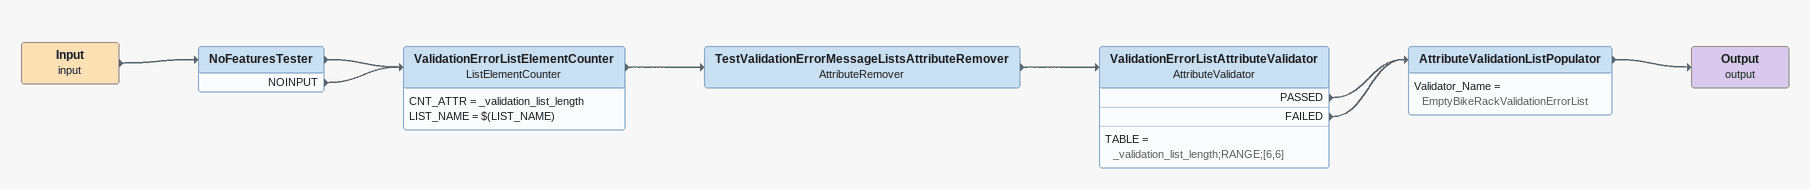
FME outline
Input (input)
    -> NoFeaturesTester
NoFeaturesTester
    NOINPUT -> ValidationErrorListElementCounter
    -> ValidationErrorListElementCounter
ValidationErrorListElementCounter: ListElementCounter
    CNT_ATTR = _validation_list_length
    LIST_NAME = $(LIST_NAME)
    -> TestValidationErrorMessageListsAttributeRemover
TestValidationErrorMessageListsAttributeRemover: AttributeRemover
    -> ValidationErrorListAttributeValidator
ValidationErrorListAttributeValidator: AttributeValidator
    TABLE = _validation_list_length;RANGE;[6,6]
    PASSED -> AttributeValidationListPopulator
    FAILED -> AttributeValidationListPopulator
AttributeValidationListPopulator
    Validator_Name = EmptyBikeRackValidationErrorList
    -> Output (output)
Output (output)
